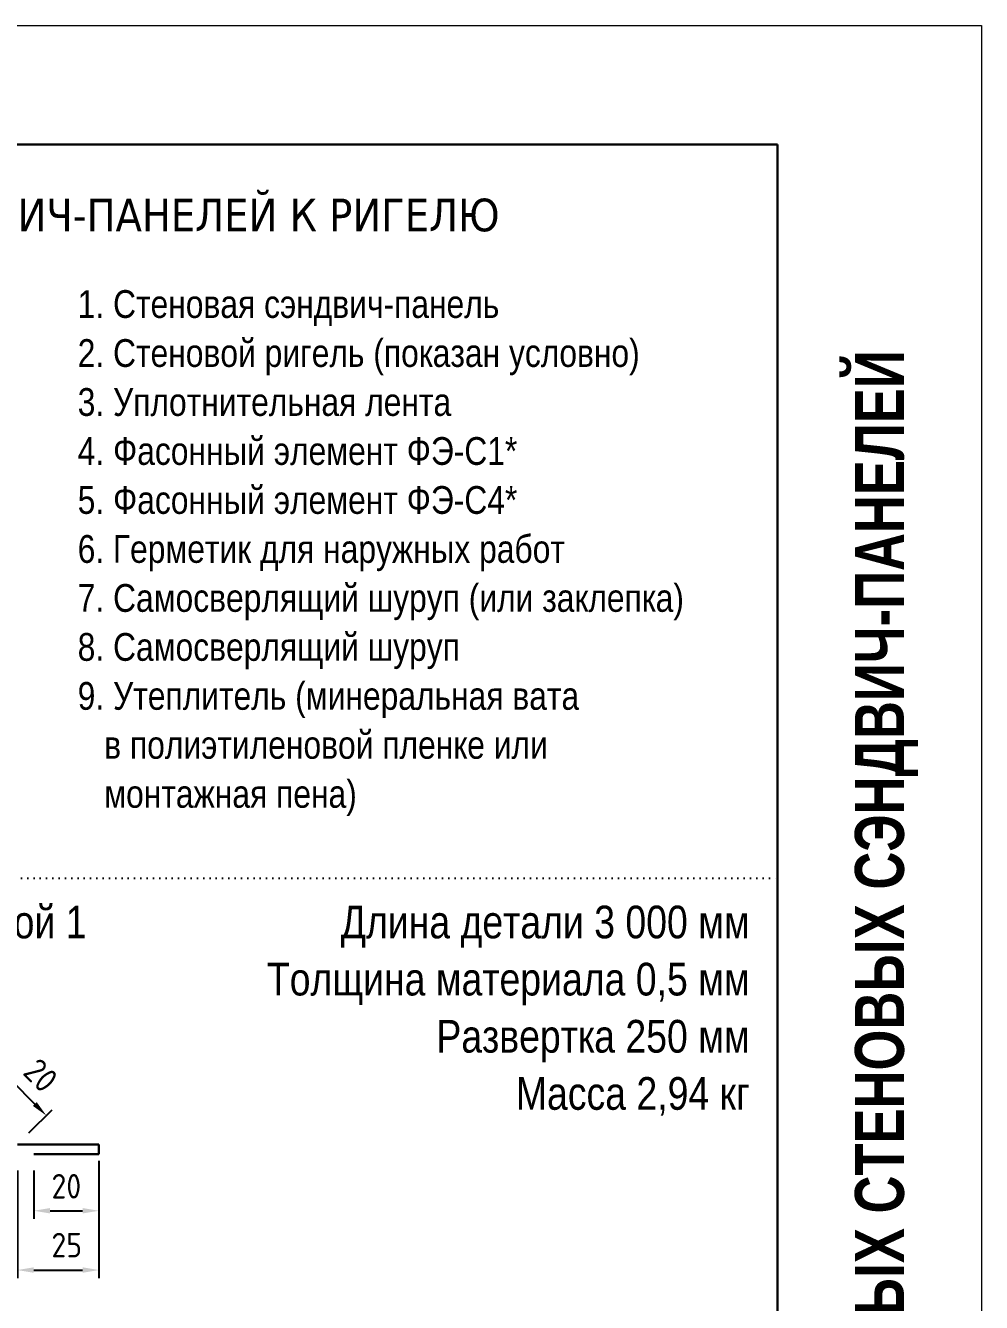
# Model space of a CAD drawing. Extents: x 5821 to 16321, y -13531 to 5774.
# Drawn here: x 15736 to 16321, y 537 to 1319 of the extents above; entities that cross this region are included whole.
import ezdxf
from ezdxf.enums import TextEntityAlignment as Align

# ---------------------------------------------------------------- set-up
doc = ezdxf.new("R2010")
doc.units = 0
doc.header["$LTSCALE"] = 3
doc.linetypes.add('DOT2', pattern=[0.125, 0, -0.125])
doc.layers.get('0').update_dxf_attribs({"linetype": 'CONTINUOUS', "lineweight": 30})
doc.layers.get('DEFPOINTS').update_dxf_attribs({"linetype": 'CONTINUOUS'})
for name, color, linetype, lineweight in [('new_fill', 8, 'CONTINUOUS', 13), ('RAZMER', 7, 'CONTINUOUS', 9), ('Нащельники', 1, 'CONTINUOUS', 30)]:
    doc.layers.add(name, color=color, linetype=linetype, lineweight=lineweight)
doc.layers.add('Punktir', color=7, linetype='CONTINUOUS')
doc.styles.add('ROMANS', font='romans.shx', dxfattribs={"width": 0.85})
doc.styles.get("Standard").update_dxf_attribs({"font": 'TAHOMA.TTF'})
doc.styles.add('style1', font='ARIALN.TTF')
doc.styles.add('style2', font='impact.TTF')
doc.dimstyles.new('2.5', dxfattribs={"dimscale": 5, "dimtxt": 3, "dimasz": 2, "dimexe": 1, "dimexo": 2, "dimgap": 0, "dimtad": 0, "dimdec": 0, "dimlfac": 0.5, "dimzin": 9, "dimdsep": 46, "dimtxsty": 'ROMANS', "dimcen": -3, "dimdle": 1, "dimclrd": 256, "dimclre": 256, "dimclrt": 256, "dimadec": 0, "dimazin": 0, "dimtfac": 1, "dimtdec": 0, "dimtofl": 0, "dimtmove": 2, "dimatfit": 3, "dimfxl": 0, "dimtvp": 1, "dimtolj": 1, "dimtzin": 9, "dimarcsym": 0})

# ---------------------------------------------------------------- blocks, each defined once
blk = doc.blocks.new('*D860')
at = {"layer": 'DEFPOINTS', "color": 0, "transparency": 16777216}
for p in [(15702.5, 661.45), (15748.29, 651.15), (15730.54, 633.41)]:
    blk.add_point(p, dxfattribs=at)
at = {"layer": 'RAZMER', "lineweight": -2, "transparency": 16777216}
for p, q in [((15709.57, 668.52), (15723.78, 682.73)), ((15727.31, 672.12), (15741.21, 658.22)), ((15737.62, 640.48), (15751.82, 654.69))]:
    blk.add_line(p, q, dxfattribs=at)
at = {"layer": 'RAZMER', "transparency": 16777216}
for points in [[(15728.49, 673.3), (15726.14, 670.94), (15720.24, 679.19)], [(15742.39, 659.4), (15740.04, 657.04), (15748.29, 651.15)]]:
    blk.add_solid(points, dxfattribs=at)
at = {"layer": 'RAZMER', "transparency": 16777216, "insert": (15744.87, 675.78), "char_height": 15, "attachment_point": 5, "rotation": 315, "style": 'ROMANS'}
blk.add_mtext('\\A1;20', dxfattribs=at)
blk = doc.blocks.new('*D869')
at = {"layer": 'DEFPOINTS', "color": 0, "transparency": 16777216}
for p in [(15730.54, 627.41), (15780.54, 633.41), (15780.54, 556.53)]:
    blk.add_point(p, dxfattribs=at)
at = {"layer": 'RAZMER', "lineweight": -2, "transparency": 16777216}
for p, q in [((15780.54, 623.41), (15780.54, 551.53)), ((15730.54, 617.41), (15730.54, 551.53)), ((15740.54, 556.53), (15770.54, 556.53))]:
    blk.add_line(p, q, dxfattribs=at)
at = {"layer": 'RAZMER', "transparency": 16777216}
for points in [[(15740.54, 558.2), (15740.54, 554.87), (15730.54, 556.53)], [(15770.54, 558.2), (15770.54, 554.87), (15780.54, 556.53)]]:
    blk.add_solid(points, dxfattribs=at)
at = {"layer": 'RAZMER', "transparency": 16777216, "insert": (15760.77, 571.82), "char_height": 15, "attachment_point": 5, "style": 'ROMANS'}
blk.add_mtext('\\A1;25', dxfattribs=at)
blk = doc.blocks.new('*D870')
at = {"layer": 'DEFPOINTS', "color": 0, "transparency": 16777216}
for p in [(15740.54, 627.41), (15780.54, 627.41), (15780.54, 592.85)]:
    blk.add_point(p, dxfattribs=at)
at = {"layer": 'RAZMER', "lineweight": -2, "transparency": 16777216}
for p, q in [((15740.54, 617.41), (15740.54, 587.85)), ((15780.54, 617.41), (15780.54, 587.85)), ((15750.54, 592.85), (15770.54, 592.85))]:
    blk.add_line(p, q, dxfattribs=at)
at = {"layer": 'RAZMER', "transparency": 16777216}
for points in [[(15750.54, 594.52), (15750.54, 591.19), (15740.54, 592.85)], [(15770.54, 594.52), (15770.54, 591.19), (15780.54, 592.85)]]:
    blk.add_solid(points, dxfattribs=at)
at = {"layer": 'RAZMER', "transparency": 16777216, "insert": (15760.54, 607.85), "char_height": 15, "attachment_point": 5, "style": 'ROMANS'}
blk.add_mtext('\\A1;20', dxfattribs=at)

msp = doc.modelspace()

# ---------------------------------------------------------------- linework, layer by layer
at = {"color": 1}
for p, q in [((15321.09, 1245.91), (16196.09, 1245.91)), ((16196.09, 1245.91), (15321.09, 1245.91)), ((16196.09, 1245.91), (16196.09, -116.24))]:
    msp.add_line(p, q, dxfattribs=at)
at = {"layer": 'Punktir', "linetype": 'DOT2', "ltscale": 10}
msp.add_line((15321.09, 796.52), (16196.09, 796.52), dxfattribs=at)
at = {"layer": 'RAZMER'}
msp.add_line((16321.09, 1318.76), (16321.09, -166.24), dxfattribs=at)
msp.add_line((16321.09, 1318.76), (16321.09, -166.24), dxfattribs=at)
msp.add_line((16321.09, 1318.76), (16321.09, -166.24), dxfattribs=at)
msp.add_line((16321.09, 1318.76), (16321.09, -166.24), dxfattribs=at)
msp.add_line((16321.09, 1318.76), (16321.09, -166.24), dxfattribs=at)
msp.add_line((16321.09, 1318.76), (16321.09, -166.24), dxfattribs=at)
msp.add_line((16321.09, 1318.76), (16321.09, -166.24), dxfattribs=at)
msp.add_line((16321.09, 1318.76), (16321.09, -166.24), dxfattribs=at)
msp.add_line((16321.09, 1318.76), (16321.09, -166.24), dxfattribs=at)
msp.add_line((16321.09, 1318.76), (16321.09, -166.24), dxfattribs=at)
msp.add_line((16321.09, 1318.76), (16321.09, -166.24), dxfattribs=at)
msp.add_line((16321.09, 1318.76), (16321.09, -166.24), dxfattribs=at)
msp.add_line((16321.09, 1318.76), (16321.09, -166.24), dxfattribs=at)
msp.add_line((16321.09, 1318.76), (16321.09, -166.24), dxfattribs=at)
msp.add_line((16321.09, 1318.76), (16321.09, -166.24), dxfattribs=at)
msp.add_line((16321.09, 1318.76), (16321.09, -166.24), dxfattribs=at)
msp.add_line((16321.09, 1318.76), (16321.09, -166.24), dxfattribs=at)
msp.add_line((16321.09, 1318.76), (16321.09, -166.24), dxfattribs=at)
msp.add_line((16321.09, 1318.76), (16321.09, -166.24), dxfattribs=at)
msp.add_line((16321.09, 1318.76), (16321.09, -166.24), dxfattribs=at)
msp.add_line((16321.09, 1318.76), (16321.09, -166.24), dxfattribs=at)
msp.add_line((16321.09, 1318.76), (16321.09, -166.24), dxfattribs=at)
msp.add_line((16321.09, 1318.76), (16321.09, -166.24), dxfattribs=at)
msp.add_line((16321.09, 1318.76), (16321.09, -166.24), dxfattribs=at)
msp.add_line((16321.09, 1318.76), (16321.09, -166.24), dxfattribs=at)
msp.add_line((16321.09, 1318.76), (16321.09, -166.24), dxfattribs=at)
msp.add_line((16321.09, 1318.76), (16321.09, -166.24), dxfattribs=at)
msp.add_line((16321.09, 1318.76), (16321.09, -166.24), dxfattribs=at)
msp.add_line((16321.09, 1318.76), (16321.09, -166.24), dxfattribs=at)
msp.add_line((16321.09, 1318.76), (16321.09, -166.24), dxfattribs=at)
msp.add_line((16321.09, 1318.76), (16321.09, -166.24), dxfattribs=at)
msp.add_line((16321.09, 1318.76), (16321.09, -166.24), dxfattribs=at)
msp.add_line((16321.09, 1318.76), (16321.09, -166.24), dxfattribs=at)
msp.add_line((16321.09, 1318.76), (16321.09, -166.24), dxfattribs=at)
msp.add_line((16321.09, 1318.76), (16321.09, -166.24), dxfattribs=at)
msp.add_line((16321.09, 1318.76), (16321.09, -166.24), dxfattribs=at)
msp.add_line((16321.09, 1318.76), (16321.09, -166.24), dxfattribs=at)
msp.add_line((16321.09, 1318.76), (16321.09, -166.24), dxfattribs=at)
msp.add_line((16321.09, 1318.76), (16321.09, -166.24), dxfattribs=at)
msp.add_line((16321.09, 1318.76), (16321.09, -166.24), dxfattribs=at)
msp.add_line((16321.09, 1318.76), (16321.09, -166.24), dxfattribs=at)
msp.add_line((16321.09, 1318.76), (16321.09, -166.24), dxfattribs=at)
msp.add_lwpolyline([(15271.09, 1318.76), (16321.09, 1318.76), (16321.09, -166.24), (15271.09, -166.24)], close=True, dxfattribs=at)
at = {"layer": 'Нащельники'}
for p, q in [((15780.54, 633.41), (15730.54, 633.41)), ((15740.54, 627.41), (15780.54, 627.41)), ((15780.54, 627.41), (15780.54, 633.41))]:
    msp.add_line(p, q, dxfattribs=at)

# ---------------------------------------------------------------- texts
msp.add_text('КРЕПЛЕНИЕ СЭНДВИЧ-ПАНЕЛЕЙ К РИГЕЛЮ', height=20).set_placement((15758.59, 1202.74), align=Align.MIDDLE_CENTER)
at = {"style": 'style1'}
for s, height, p in [('1. Стеновая сэндвич-панель', 17, (15767.5, 1139.68)), ('2. Стеновой ригель (показан условно)', 17, (15767.5, 1109.68)), ('3. Уплотнительная лента', 17, (15767.5, 1079.68)), ('4. Фасонный элемент ФЭ-С1*', 17, (15767.5, 1049.68)), ('5. Фасонный элемент ФЭ-С4*', 17, (15767.5, 1019.68)), ('6. Герметик для наружных работ', 17, (15767.5, 989.68)), ('7. Самосверлящий шуруп (или заклепка)', 17, (15767.5, 959.68)), ('8. Самосверлящий шуруп', 17, (15767.5, 929.68)), ('9. Утеплитель (минеральная вата ', 17, (15767.5, 899.68)), ('   в полиэтиленовой пленке или ', 17, (15767.5, 869.68)), ('   монтажная пена)', 17, (15767.5, 839.68)), ('ФЭ-С1 = Фасонный Элемент Стеновой 1', 20, (15337.63, 759.71))]:
    msp.add_text(s, height=height, dxfattribs=at).set_placement(p)
for s, p in [('Длина детали 3 000 мм', (16179.09, 759.71)), ('Толщина материала 0,5 мм', (16179.09, 724.71)), ('Развертка 250 мм', (16179.09, 689.71)), ('Масса 2,94 кг', (16179.09, 654.71))]:
    msp.add_text(s, height=20, dxfattribs=at).set_placement(p, align=Align.RIGHT)
at = {"layer": 'new_fill', "style": 'style2'}
msp.add_text('2. УЗЛЫ КРЕПЛЕНИЯ ВЕРТИКАЛЬНЫХ СТЕНОВЫХ СЭНДВИЧ-ПАНЕЛЕЙ', height=30, rotation=90, dxfattribs=at).set_placement((16258.59, 539.83), align=Align.MIDDLE_CENTER)

# ---------------------------------------------------------------- dimensions: what is measured, and where the dimension line sits
at = {"layer": 'RAZMER'}
dim = msp.add_aligned_dim(p1=(15702.5, 661.45), p2=(15730.54, 633.41), distance=25.09, dimstyle='2.5', dxfattribs=at)
dim.commit()
dim.dimension.update_dxf_attribs({"geometry": '*D860', "text_midpoint": (15744.87, 675.78)})
dim = msp.add_linear_dim(base=(15780.54, 556.53), p1=(15730.54, 627.41), p2=(15780.54, 633.41), dimstyle='2.5', dxfattribs=at)
dim.commit()
dim.dimension.update_dxf_attribs({"geometry": '*D869', "text_midpoint": (15760.77, 571.82), "dimtype": 160})
dim = msp.add_linear_dim(base=(15780.54, 592.85), p1=(15740.54, 627.41), p2=(15780.54, 627.41), angle=180, dimstyle='2.5', dxfattribs=at)
dim.commit()
dim.dimension.update_dxf_attribs({"geometry": '*D870', "text_midpoint": (15760.54, 607.85)})

doc.saveas('drawing.dxf')
